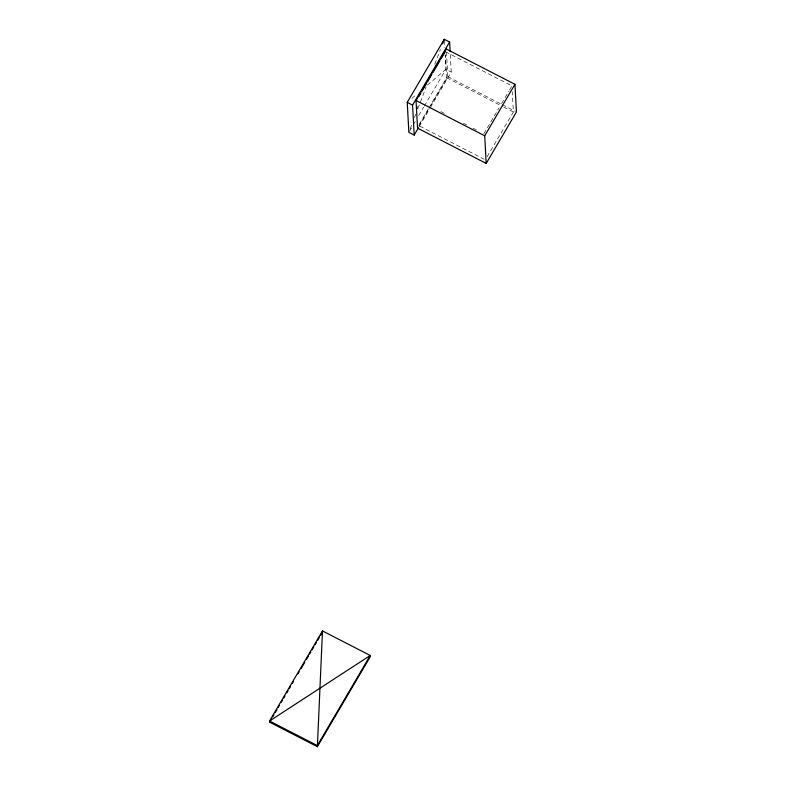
<?xml version="1.0" encoding="UTF-8"?>
<svg xmlns="http://www.w3.org/2000/svg" width="786" height="786" viewBox="0 0 786 786"><rect width="100%" height="100%" fill="white"/><g stroke="black" fill="none" stroke-linecap="round" stroke-linejoin="round"><path stroke-width="0.59" stroke-dasharray="3.93 2.95" d="M410.154 128.933L411.884 124.394M414.477 117.586L415.774 114.186M417.936 108.517L426.14 86.951M434.776 64.265L440.396 49.508M409.477 131.291L412.562 126.035M413.181 124.984L415.656 120.779M418.742 115.522L423.683 107.122M424.293 106.071L445.908 69.286L445.131 54.892M428.341 108.9L418.565 125.524L484.215 159.283M428.95 107.859L446.664 77.706L445.446 55.158M418.771 126.015L429.883 107.112M430.502 106.061L447.784 76.645L446.477 52.613M419.135 126.674L429.637 108.812M430.256 107.761L451.243 72.027L450.211 52.839M483.881 133.718L499.149 107.731M501.596 103.575L508.925 91.097M509.534 90.066L511.981 85.9L446.33 52.151M487.124 156.719L513.386 112.015L512.295 91.834M411.835 98.417L416.442 94.477M427.496 85.035L445.908 69.286L451.243 72.027M447.784 76.645L501.193 104.096M502.283 104.656L515.361 111.386M446.664 77.706L502.627 106.483M503.708 107.034L513.386 112.015M440.828 111.592L444.061 113.253M463.435 123.206L466.658 124.866M473.113 128.187L476.345 129.847M444.345 40.499L444.738 47.7M417.543 106.542L417.671 108.91"/><path stroke-width="1.18" d="M442.557 43.839L444.286 39.3L449.621 42.041L450.142 51.64M418.516 127.725L414.202 135.084L408.858 132.343L407.236 102.357L444.286 39.3M414.202 135.084L412.571 105.098L449.621 42.041M416.04 100.49L446.281 49.007L514.948 84.308L516.451 111.946L486.2 163.419L417.533 128.118L416.04 100.49L484.707 135.791L486.2 163.419M418.987 96.295L420.815 93.18M422.043 91.097L426.317 83.827M427.535 81.744L431.809 74.474M433.037 72.391L439.757 60.954M440.975 58.871L445.249 51.601M484.707 135.791L514.948 84.308M269.618 722.147L269.549 721.008L322.476 630.932L370.245 655.485L370.304 656.624L317.377 746.7L269.618 722.147L271.455 719.003M272.693 716.911L273.921 714.808M275.149 712.715L276.996 709.571M278.234 707.479L279.462 705.386M281.309 702.242L282.538 700.149M283.766 698.056L285.004 695.964M286.841 692.82L288.079 690.727M289.307 688.624L290.535 686.532M292.382 683.388L293.61 681.295M297.923 673.966L299.152 671.873M300.999 668.729L304.693 662.441M306.54 659.297L308.387 656.163M309.615 654.06L310.843 651.967M312.081 649.875L313.928 646.731M315.157 644.638L316.385 642.545M317.613 640.443L319.46 637.308M320.698 635.206L321.926 633.113M407.236 102.357L412.571 105.098M322.535 632.072L322.476 630.932L317.377 746.7M370.245 655.485L317.318 745.57L269.549 721.008L370.245 655.485"/></g></svg>
